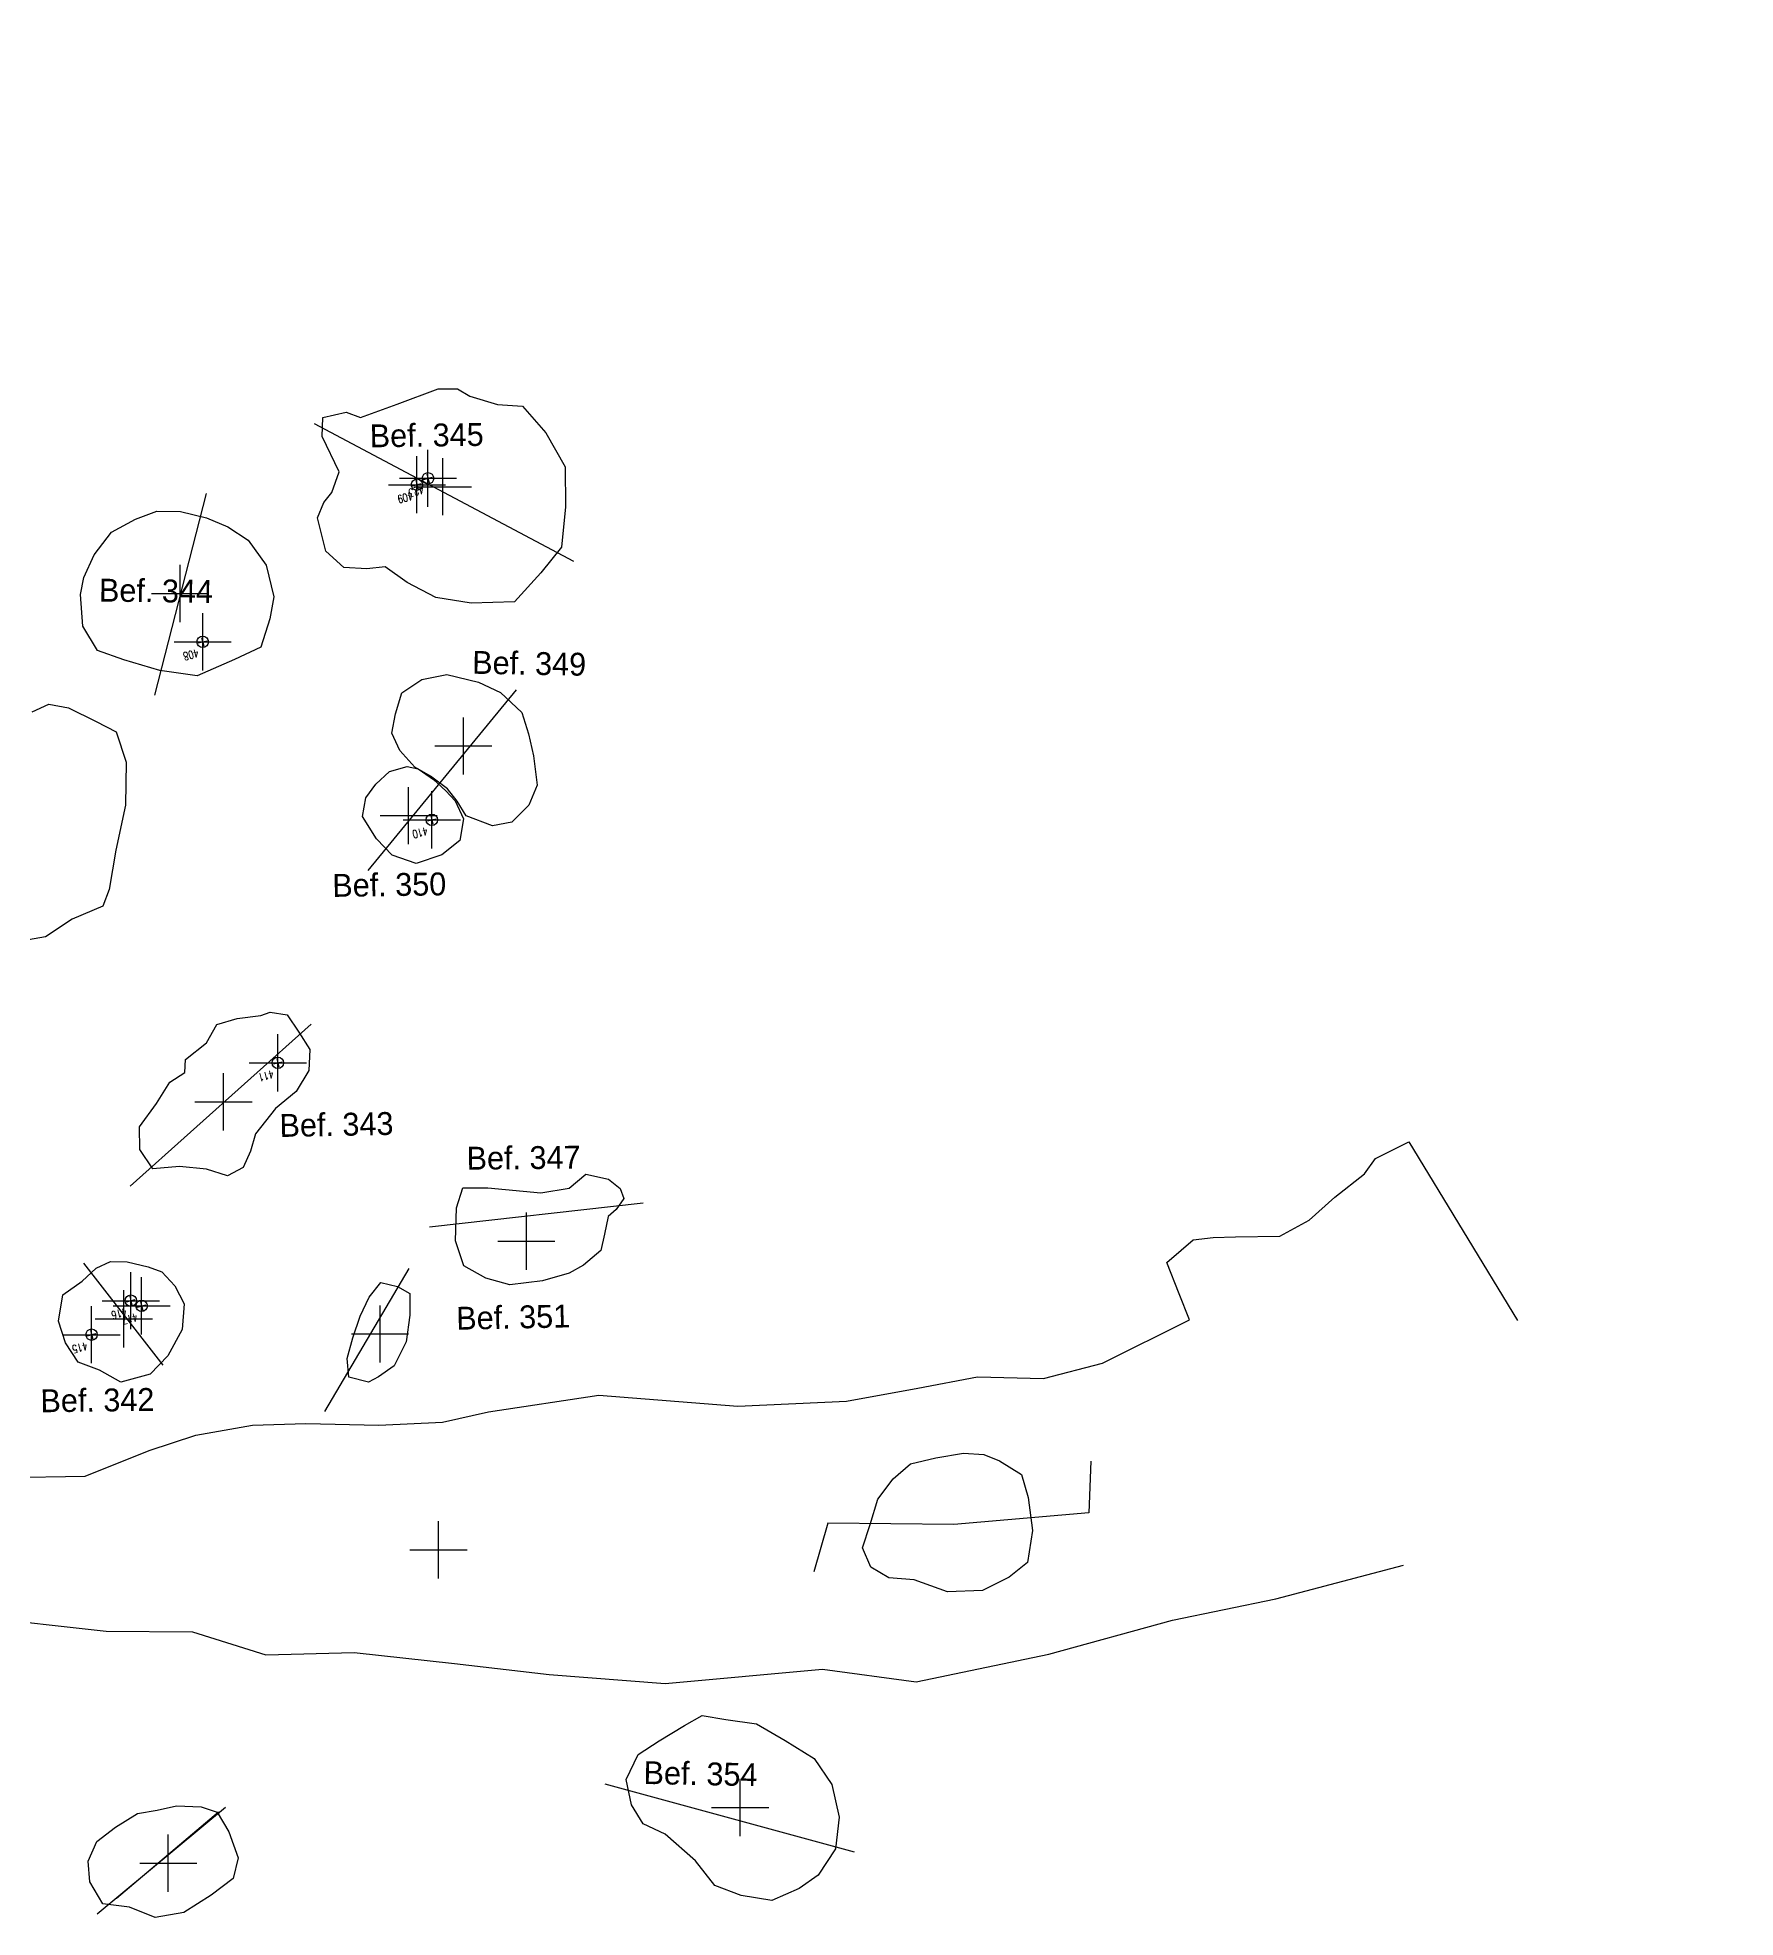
# Model space of a CAD drawing. Header units: metres. Extents: x 4462689 to 4462813, y 5793999 to 5794154.
# Drawn here: x 4462753.4 to 4462768.25, y 5794050.8 to 5794067.24 of the extents above; entities that cross this region are included whole.
import ezdxf
from ezdxf.enums import TextEntityAlignment as Align

# ---------------------------------------------------------------- set-up
doc = ezdxf.new("R2010")
doc.units = ezdxf.units.M
doc.header["$PDMODE"] = 2
doc.header["$PDSIZE"] = 0.25
doc.linetypes.add('STRICHPUNKT', pattern=[25.399999999999995, 12.7, -6.349999999999999, 0, -6.349999999999999])
doc.linetypes.add('STRICHPUNKTX2', pattern=[50.8, 25.4, -12.7, 0, -12.7])
for name, color, linetype in [('Bef.Nr.', 7, 'Continuous'), ('Befunde Pl.1', 7, 'Continuous'), ('Flächengrenzen', 1, 'Continuous'), ('Grabungsgrenze', 102, 'STRICHPUNKTX2'), ('Keramik Pl.1', 60, 'Continuous'), ('Knochenreste', 40, 'Continuous'), ('Profile', 5, 'Continuous')]:
    doc.layers.add(name, color=color, linetype=linetype)
doc.layers.get('0').off()
doc.styles.add('ROMANS', font='ROMANS.shx', dxfattribs={"width": 0.75})

# ---------------------------------------------------------------- blocks, each defined once
blk = doc.blocks.new('MESSPUNKT')
for p, q in [((0.04, 0), (-0.04, 0)), ((0, -0.04), (0, 0.04))]:
    blk.add_line(p, q)
blk.add_circle((0, 0), 0.05)
at = {"style": 'ROMANS', "width": 0.75, "flags": 1}
for tag, p in [('STANDPUNKT', (-0.06, -0.05)), ('MESSWERT', (-0.06, 0.05)), ('KOORDINATEN', (-0.06, -0.15))]:
    blk.add_attdef(tag, text='', height=0.07, dxfattribs=at).set_placement(p, align=Align.RIGHT)
at = {"style": 'ROMANS', "width": 0.75}
for tag, p in [('NUMMER', (0.06, 0.05)), ('INFO', (0.06, -0.15))]:
    blk.add_attdef(tag, p, '', height=0.07, dxfattribs=at)

msp = doc.modelspace()

# ---------------------------------------------------------------- linework, layer by layer
at = {"layer": 'Befunde Pl.1'}
for points in [[(4462757.179633266, 5794064.098859808, 52.144), (4462757.42091319, 5794064.02530712, 52.1667), (4462757.639678819, 5794064.011658325, 52.1482), (4462757.843265166, 5794063.779990633, 52.14809999999999), (4462758.013821867, 5794063.482072336, 52.13969999999999), (4462758.015509176, 5794063.130811674, 52.1715), (4462757.980531161, 5794062.777681785, 52.1471), (4462757.800057444, 5794062.55406379, 52.1606), (4462757.569694286, 5794062.301392333, 52.1788), (4462757.190387604, 5794062.287847926, 52.1654), (4462756.882410224, 5794062.339639655, 52.19229999999999), (4462756.633014227, 5794062.468390798, 52.2049), (4462756.441143062, 5794062.605847905, 52.2263), (4462756.278529097, 5794062.589270871, 52.232), (4462756.079315389, 5794062.601893817, 52.23629999999999), (4462755.91966141, 5794062.744115677, 52.2555), (4462755.8488618, 5794063.034316289, 52.2553), (4462755.902446613, 5794063.169225288, 52.2567), (4462755.9730473, 5794063.256557087, 52.2003), (4462756.038607623, 5794063.436593871, 52.1873), (4462755.887435703, 5794063.747164845, 52.213), (4462755.894614012, 5794063.91373907, 52.1777), (4462756.099594789, 5794063.960557024, 52.19039999999999), (4462756.22349405, 5794063.913774831, 52.1905), (4462756.544856176, 5794064.02930575, 52.163), (4462756.903528659, 5794064.164097961, 52.1635), (4462757.07161263, 5794064.162357543, 52.1492)], [(4462755.063008152, 5794062.957610069, 52.2297), (4462755.241933076, 5794062.840288624, 52.2534), (4462755.398615361, 5794062.622312499, 52.2372), (4462755.465857964, 5794062.344105538, 52.2344), (4462755.431987159, 5794062.152606011, 52.2573), (4462755.353603061, 5794061.905561759, 52.25909999999999), (4462755.123318502, 5794061.795793358, 52.222), (4462754.795742881, 5794061.652689399, 52.2433), (4462754.46813324, 5794061.700534698, 52.2491), (4462754.156114332, 5794061.793083343, 52.26869999999999), (4462753.923104842, 5794061.873891369, 52.2582), (4462753.796558082, 5794062.088160727, 52.2436), (4462753.776690067, 5794062.364246715, 52.2235), (4462753.804885966, 5794062.512216072, 52.2379), (4462753.896263937, 5794062.710456952, 52.2093), (4462754.047492042, 5794062.911081377, 52.1862), (4462754.255234675, 5794063.023902908, 52.1877), (4462754.442680516, 5794063.092272105, 52.16789999999999), (4462754.648789629, 5794063.091920398, 52.2043), (4462754.876240169, 5794063.034256013, 52.2207)], [(4462756.980106639, 5794061.666296547, 52.1911), (4462757.255420886, 5794061.59807254, 52.20749999999999), (4462757.449557733, 5794061.508233044, 52.2261), (4462757.633529768, 5794061.332355842, 52.2368), (4462757.694207049, 5794061.145951368, 52.2374), (4462757.736711584, 5794060.954319915, 52.233), (4462757.769465453, 5794060.697801368, 52.2296), (4462757.697271175, 5794060.521550167, 52.2327), (4462757.546809445, 5794060.374456225, 52.22), (4462757.379495571, 5794060.341831734, 52.2276), (4462757.149447047, 5794060.429270951, 52.2235), (4462757.068226421, 5794060.557955488, 52.2473), (4462756.983653573, 5794060.666498212, 52.2529), (4462756.836094495, 5794060.774853963, 52.2341), (4462756.698479828, 5794060.854162876, 52.213), (4462756.567119351, 5794060.999535586, 52.192), (4462756.496752838, 5794061.153359101, 52.1907), (4462756.53109157, 5794061.321043065, 52.1952), (4462756.586187033, 5794061.504513033, 52.1779), (4462756.761168673, 5794061.622851558, 52.1974)], [(4462756.477116861, 5794060.817840342, 52.1971), (4462756.631740272, 5794060.859420397, 52.21759999999999), (4462756.727336496, 5794060.841259667, 52.2179), (4462756.863450021, 5794060.746714396, 52.2402), (4462756.970033121, 5794060.649014126, 52.2526), (4462757.050390556, 5794060.560757611, 52.2494), (4462757.124558172, 5794060.401708043, 52.2282), (4462757.093103763, 5794060.212884527, 52.2265), (4462756.935530782, 5794060.088953274, 52.22269999999999), (4462756.709795274, 5794060.011287773, 52.2343), (4462756.501595558, 5794060.085387966, 52.2603), (4462756.363118156, 5794060.22668644, 52.2357), (4462756.241724642, 5794060.423073849, 52.2383), (4462756.270374472, 5794060.587561499, 52.2367), (4462756.358307149, 5794060.706626754, 52.2053)], [(4462755.433342435, 5794058.710962177, 52.254), (4462755.581655587, 5794058.688733842, 52.28509999999999), (4462755.685771155, 5794058.538516039, 52.292), (4462755.780361391, 5794058.386398757, 52.2648), (4462755.772542198, 5794058.201195544, 52.29569999999999), (4462755.661903866, 5794058.018291171, 52.3118), (4462755.480842688, 5794057.868596481, 52.2902), (4462755.305085784, 5794057.648753628, 52.3045), (4462755.262112538, 5794057.495592928, 52.2999), (4462755.197147159, 5794057.355115921, 52.3044), (4462755.061894107, 5794057.279863931, 52.3165), (4462754.878115366, 5794057.340245667, 52.304), (4462754.642291785, 5794057.363393216, 52.3181), (4462754.407124013, 5794057.342862051, 52.3117), (4462754.294924031, 5794057.509909062, 52.3249), (4462754.29030515, 5794057.70836159, 52.3547), (4462754.438924069, 5794057.913173155, 52.3566), (4462754.557239107, 5794058.099571551, 52.3356), (4462754.687829415, 5794058.183854532, 52.3432), (4462754.694911581, 5794058.299544174, 52.3091), (4462754.877035175, 5794058.443421538, 52.2999), (4462754.969048213, 5794058.60416833, 52.2671), (4462755.144275663, 5794058.656440602, 52.2798), (4462755.352768751, 5794058.682897228, 52.27579999999999)], [(4462758.495346967, 5794057.17071614, 52.2733), (4462758.525910655, 5794057.082729203, 52.2771), (4462758.458836865, 5794056.985149918, 52.2562), (4462758.388484872, 5794056.924910337, 52.25039999999999), (4462758.358514393, 5794056.770920109, 52.2676), (4462758.326227976, 5794056.627690756, 52.27759999999999), (4462758.173185165, 5794056.49809933, 52.2928), (4462758.04870374, 5794056.429189424, 52.3178), (4462757.816673921, 5794056.362513995, 52.3179), (4462757.529260984, 5794056.328322565, 52.3014), (4462757.320369846, 5794056.384399941, 52.3111), (4462757.128352447, 5794056.493140177, 52.322), (4462757.055630807, 5794056.712804587, 52.326), (4462757.063302336, 5794056.999897094, 52.2773), (4462757.119808471, 5794057.174955761, 52.3055), (4462757.336877855, 5794057.175319916, 52.3226), (4462757.799537338, 5794057.133142062, 52.28069999999999), (4462758.047206, 5794057.172317736, 52.2787), (4462758.195467945, 5794057.29553866, 52.2446), (4462758.39340234, 5794057.252157734, 52.27289999999999)], [(4462754.487585445, 5794056.442519282, 52.31049999999999), (4462754.600269611, 5794056.319130553, 52.3303), (4462754.681875058, 5794056.162482791, 52.3187), (4462754.664900763, 5794055.937303035, 52.3391), (4462754.538389194, 5794055.707147731, 52.3456), (4462754.385665764, 5794055.547410027, 52.33319999999999), (4462754.12968397, 5794055.477549798, 52.34449999999999), (4462753.943286195, 5794055.581215604, 52.354), (4462753.756103449, 5794055.651360165, 52.3481), (4462753.64535607, 5794055.819188168, 52.3378), (4462753.58204917, 5794056.008639787, 52.3378), (4462753.622433325, 5794056.239549164, 52.336), (4462753.790402958, 5794056.358688797, 52.3371), (4462753.911674075, 5794056.473621456, 52.35079999999999), (4462754.038904175, 5794056.532911859, 52.3387), (4462754.184903847, 5794056.527944398, 52.3336), (4462754.367195109, 5794056.484413995, 52.327)], [(4462756.403287101, 5794056.34880022, 52.3363), (4462756.548567242, 5794056.312494567, 52.3416), (4462756.65492482, 5794056.253114385, 52.3475), (4462756.654186147, 5794056.061143881, 52.3503), (4462756.623723352, 5794055.829758449, 52.3611), (4462756.518727386, 5794055.620533482, 52.3333), (4462756.380078483, 5794055.523684313, 52.3373), (4462756.293019246, 5794055.476849505, 52.3605), (4462756.121764757, 5794055.519980353, 52.3549), (4462756.106830043, 5794055.684661392, 52.3483), (4462756.157819018, 5794055.863169837, 52.3637), (4462756.220677058, 5794056.053456873, 52.3692), (4462756.299624347, 5794056.219350138, 52.3557)], [(4462761.812851738, 5794054.788025833, 52.38089999999999), (4462762.004154207, 5794054.668272018, 52.3673), (4462762.062118001, 5794054.466530109, 52.3652), (4462762.100604565, 5794054.178452474, 52.3751), (4462762.057419528, 5794053.900408766, 52.3708), (4462761.895181658, 5794053.77168389, 52.3833), (4462761.663616858, 5794053.653131356, 52.3709), (4462761.357882464, 5794053.643593003, 52.38269999999999), (4462761.064601303, 5794053.7464638, 52.399), (4462760.844117926, 5794053.766073244, 52.39799999999999), (4462760.685262008, 5794053.858359415, 52.4032), (4462760.61360741, 5794054.027434188, 52.4058), (4462760.680247959, 5794054.232504412, 52.38109999999999), (4462760.747616953, 5794054.451789747, 52.3807), (4462760.881746105, 5794054.630746784, 52.3801), (4462761.032798346, 5794054.760865117, 52.38279999999999), (4462761.253443761, 5794054.815884847, 52.3814), (4462761.495656867, 5794054.85460566, 52.3898), (4462761.673252963, 5794054.844238571, 52.37709999999999)], [(4462758.651404889, 5794052.221035295, 52.403), (4462758.836497603, 5794052.340183846, 52.4239), (4462759.0571711, 5794052.473615879, 52.4357), (4462759.211154986, 5794052.561251562, 52.42799999999999), (4462759.418136656, 5794052.524910295, 52.4131), (4462759.685584315, 5794052.488116953, 52.45129999999999), (4462759.937927309, 5794052.341233926, 52.4326), (4462760.191853023, 5794052.18526107, 52.4079), (4462760.345822893, 5794051.958859812, 52.3943), (4462760.40911754, 5794051.671811266, 52.3847), (4462760.377033334, 5794051.395963367, 52.3482), (4462760.226778557, 5794051.165461649, 52.3791), (4462760.059166543, 5794051.048166497, 52.3925), (4462759.82064104, 5794050.944045825, 52.391), (4462759.552180121, 5794050.986462625, 52.3953), (4462759.321035232, 5794051.075377641, 52.3617), (4462759.151871869, 5794051.290498482, 52.3929), (4462758.886796906, 5794051.523803248, 52.3842), (4462758.69610738, 5794051.612659905, 52.3725), (4462758.593337182, 5794051.781169509, 52.3718), (4462758.546900806, 5794052.002547065, 52.4197)], [(4462754.971924213, 5794051.714939059, 52.451), (4462755.073370233, 5794051.543514572, 52.4669), (4462755.154844823, 5794051.317403779, 52.451), (4462755.110876151, 5794051.135620374, 52.4444), (4462754.917283043, 5794050.991001188, 52.4445), (4462754.67787764, 5794050.838273152, 52.448), (4462754.427238332, 5794050.795352445, 52.461), (4462754.203411144, 5794050.886329313, 52.45619999999999), (4462753.970196443, 5794050.912614336, 52.47589999999999), (4462753.85877621, 5794051.107507209, 52.4429), (4462753.8414148, 5794051.287047627, 52.4572), (4462753.917280374, 5794051.460618979, 52.444), (4462754.082466002, 5794051.585448896, 52.4159), (4462754.274353662, 5794051.703431802, 52.4119), (4462754.445142202, 5794051.734151902, 52.44659999999999), (4462754.614746813, 5794051.770761683, 52.44019999999999), (4462754.831843851, 5794051.762879672, 52.4526)]]:
    msp.add_polyline3d(points, close=True, dxfattribs=at)
for points in [[(4462753.354305849, 5794061.339081584, 52.2815), (4462753.499630808, 5794061.405126691, 52.2667), (4462753.67172312, 5794061.372524756, 52.28329999999999), (4462753.912523009, 5794061.254076861, 52.28609999999999), (4462754.088738117, 5794061.163716441, 52.3101), (4462754.174899887, 5794060.899591567, 52.2883), (4462754.168306629, 5794060.522400184, 52.2755), (4462754.085633598, 5794060.129528308, 52.2693), (4462754.027146789, 5794059.785705762, 52.2651), (4462753.972294178, 5794059.638301859, 52.27389999999999), (4462753.702362588, 5794059.526217665, 52.2753), (4462753.469248419, 5794059.370648792, 52.2888), (4462753.171125768, 5794059.318886022, 52.2712)], [(4462753.124672801, 5794054.641792468, 52.3563), (4462753.816177474, 5794054.654031246, 52.33859999999999), (4462754.376220562, 5794054.877952009, 52.3581), (4462754.783569997, 5794055.012810448, 52.37059999999999), (4462755.281036759, 5794055.099851763, 52.3808), (4462755.746367009, 5794055.114679058, 52.3812), (4462756.384461183, 5794055.099138012, 52.3598), (4462756.942131577, 5794055.126547349, 52.36869999999999), (4462757.344299064, 5794055.215524664, 52.3466), (4462758.308160473, 5794055.361611338, 52.3392), (4462759.523276687, 5794055.265833849, 52.3802), (4462760.473601703, 5794055.311513321, 52.3806), (4462761.098682311, 5794055.422969507, 52.4018), (4462761.617932586, 5794055.523374902, 52.37619999999999), (4462762.197455794, 5794055.507322135, 52.3333), (4462762.71157125, 5794055.641811011, 52.3083), (4462763.472109765, 5794056.020560661, 52.2703), (4462763.382596391, 5794056.249894492, 52.2791), (4462763.274360765, 5794056.522143091, 52.25), (4462763.399315623, 5794056.630685125, 52.2433), (4462763.503907007, 5794056.721890237, 52.2446), (4462763.6806731, 5794056.742055772, 52.2522), (4462763.874805914, 5794056.747436282, 52.26079999999999), (4462764.263594613, 5794056.754100185, 52.28239999999999), (4462764.519660871, 5794056.892792695, 52.26869999999999), (4462764.743717298, 5794057.095068072, 52.2632), (4462765.001486069, 5794057.297432249, 52.2949), (4462765.099410455, 5794057.431204497, 52.3115), (4462765.391907, 5794057.576761706, 52.3271), (4462766.341991441, 5794056.016311924, 52.3216)], [(4462748.827381745, 5794052.405984874, 52.3737), (4462749.308658634, 5794052.540193848, 52.33489999999999), (4462749.998850854, 5794052.820843911, 52.3478), (4462750.824169252, 5794053.142256778, 52.3434), (4462751.65629125, 5794053.322511681, 52.35559999999999), (4462752.201127545, 5794053.365545868, 52.36119999999999), (4462752.411932251, 5794053.418689316, 52.35089999999999), (4462752.609976619, 5794053.422069888, 52.3716), (4462752.846022933, 5794053.426523796, 52.3788), (4462754.000277301, 5794053.297363143, 52.3973), (4462754.755504803, 5794053.292644004, 52.392), (4462755.395556437, 5794053.091180666, 52.4387), (4462756.16866634, 5794053.11317631, 52.41839999999999), (4462757.046996307, 5794053.017215278, 52.4056), (4462757.874615124, 5794052.920259554, 52.4138), (4462758.888416301, 5794052.841730423, 52.431), (4462760.262604609, 5794052.965279013, 52.38299999999999), (4462761.082504788, 5794052.855636975, 52.3822), (4462762.242690478, 5794053.098547952, 52.3431), (4462763.32285609, 5794053.394209163, 52.353), (4462764.227815779, 5794053.580553473, 52.34989999999999), (4462765.344682354, 5794053.874688512, 52.3028)]]:
    msp.add_polyline3d(points, dxfattribs=at)
for p in [(4462756.943532867, 5794063.30776125, 52.21779999999999), (4462754.645912038, 5794062.373370666, 52.2624), (4462757.123339287, 5794061.039988549, 52.2436), (4462756.644989138, 5794060.430829206, 52.26469999999999), (4462755.026152852, 5794057.92816671, 52.3123), (4462757.674546653, 5794056.709835401, 52.346), (4462754.155263312, 5794056.029674021, 52.3435), (4462756.395024515, 5794055.89804177, 52.37359999999999), (4462756.906198811, 5794054.009446997, 52.38389999999999), (4462759.544308185, 5794051.75717027, 52.4101), (4462754.543325352, 5794051.270047088, 52.4589)]:
    msp.add_point(p, dxfattribs=at)
at = {"layer": 'Flächengrenzen', "linetype": 'STRICHPUNKT', "ltscale": 0.125, "extrusion": (0.0052257869319254, 0.0159285599688569, 0.9998594761906598), "elevation": 115666.1395318161}
msp.add_lwpolyline([(-2434188.057340569, -6895576.564276193), (-2434189.662469127, -6895576.212089971), (-2434193.875100779, -6895574.381464728), (-2434192.187789481, -6895570.530456454), (-2434199.926229467, -6895566.270976843), (-2434206.38964229, -6895563.834613588), (-2434212.853055116, -6895561.398250333), (-2434223.517012133, -6895553.698790531), (-2434223.517012133, -6895553.698790531), (-2434226.672809316, -6895556.895610889), (-2434231.884430013, -6895570.452308188), (-2434238.603793206, -6895585.914816256), (-2434247.530232919, -6895606.078540496), (-2434207.542706095, -6895624.437306605), (-2434191.147118973, -6895584.348877421), (-2434188.057340569, -6895576.564276193)], close=True, dxfattribs=at)
at = {"layer": 'Grabungsgrenze', "linetype": 'STRICHPUNKT', "ltscale": 0.25, "extrusion": (0.0052257869319254, 0.0159285599688569, 0.9998594761906598), "elevation": 115666.1395318162}
msp.add_lwpolyline([(-2434247.530232922, -6895606.078540501), (-2434207.542706097, -6895624.437306608), (-2434196.756586842, -6895628.77354196), (-2434187.945192682, -6895632.45740903), (-2434175.751821678, -6895637.447434158), (-2434172.079705773, -6895628.439071706), (-2434166.657151827, -6895615.136569126), (-2434159.389753434, -6895597.308332334), (-2434155.444996382, -6895587.631916328), (-2434151.631965572, -6895571.174017353), (-2434179.972000374, -6895559.445580714), (-2434181.868468463, -6895569.509578764), (-2434184.04907192, -6895577.443742825), (-2434188.05734057, -6895576.564276198), (-2434189.664223279, -6895576.211327697), (-2434193.874879119, -6895574.381561053), (-2434192.187789483, -6895570.530456458), (-2434199.926229467, -6895566.270976847), (-2434209.621348705, -6895562.616431964), (-2434212.853055117, -6895561.398250338), (-2434223.517012135, -6895553.698790537), (-2434226.672809318, -6895556.895610893), (-2434233.542612047, -6895574.268094346), (-2434238.603793207, -6895585.91481626)], close=True, dxfattribs=at)
at = {"layer": 'Keramik Pl.1'}
for p in [(4462756.717648621, 5794063.325072735, 52.2334), (4462756.717648621, 5794063.325072735, 52.2334), (4462754.844267947, 5794061.951172629, 52.3053), (4462754.844267947, 5794061.951172629, 52.3053), (4462756.847944659, 5794060.394498688, 52.2718), (4462756.847944659, 5794060.394498688, 52.2718), (4462755.501255483, 5794058.268996491, 52.3382), (4462755.501255483, 5794058.268996491, 52.3382), (4462754.21623725, 5794056.188740231, 52.3464), (4462754.21623725, 5794056.188740231, 52.3464), (4462754.310227724, 5794056.143143184, 52.3585), (4462754.310227724, 5794056.143143184, 52.3585), (4462753.872880298, 5794055.891426839, 52.36959999999999), (4462753.872880298, 5794055.891426839, 52.36959999999999)]:
    msp.add_point(p, dxfattribs=at)
at = {"layer": 'Knochenreste'}
msp.add_point((4462756.814135949, 5794063.381107058, 52.2314), dxfattribs=at)
msp.add_point((4462756.814135949, 5794063.381107058, 52.2314), dxfattribs=at)
at = {"layer": 'Profile'}
for points in [[(4462758.090168517, 5794062.653678204, 52.1799), (4462755.822676846, 5794063.856089317, 52.21099999999999)], [(4462758.090168517, 5794062.653678204, 52.1799), (4462755.822676846, 5794063.856089317, 52.21099999999999)], [(4462754.42464663, 5794061.483488034, 52.25929999999999), (4462754.877027069, 5794063.248006501, 52.2181)], [(4462754.42464663, 5794061.483488034, 52.25929999999999), (4462754.877027069, 5794063.248006501, 52.2181)], [(4462757.584456716, 5794061.529955931, 52.202), (4462756.289557337, 5794059.951669594, 52.2342)], [(4462757.584456716, 5794061.529955931, 52.202), (4462756.289557337, 5794059.951669594, 52.2342)], [(4462754.209917561, 5794057.191124097, 52.3502), (4462755.793371139, 5794058.607684628, 52.2513)], [(4462754.209917561, 5794057.191124097, 52.3502), (4462755.793371139, 5794058.607684628, 52.2513)], [(4462758.696718577, 5794057.042580061, 52.2494), (4462756.828484867, 5794056.831516555, 52.29919999999999)], [(4462758.696718577, 5794057.042580061, 52.2494), (4462756.828484867, 5794056.831516555, 52.29919999999999)], [(4462753.802123883, 5794056.515892074, 52.3627), (4462754.496750854, 5794055.626024992, 52.34539999999999)], [(4462753.802123883, 5794056.515892074, 52.3627), (4462754.496750854, 5794055.626024992, 52.34539999999999)], [(4462755.913098956, 5794055.219577621, 52.3876), (4462756.650825312, 5794056.470268257, 52.3355)], [(4462755.913098956, 5794055.219577621, 52.3876), (4462756.650825312, 5794056.470268257, 52.3355)], [(4462762.610930571, 5794054.784784351, 52.35549999999999), (4462762.593306406, 5794054.333921747, 52.3786), (4462761.410848798, 5794054.230516114, 52.3776), (4462760.309253334, 5794054.242732252, 52.38599999999999), (4462760.188346252, 5794053.816747125, 52.4003)], [(4462762.610930571, 5794054.784784351, 52.35549999999999), (4462762.593306406, 5794054.333921747, 52.3786), (4462761.410848798, 5794054.230516114, 52.3776), (4462760.309253334, 5794054.242732252, 52.38599999999999), (4462760.188346252, 5794053.816747125, 52.4003)], [(4462760.542686938, 5794051.366783865, 52.39139999999999), (4462758.364412487, 5794051.960194462, 52.4478)], [(4462760.542686938, 5794051.366783865, 52.39139999999999), (4462758.364412487, 5794051.960194462, 52.4478)], [(4462755.043822129, 5794051.757337389, 52.449), (4462753.921238149, 5794050.824247409, 52.4734)], [(4462754.982985565, 5794051.714442574, 52.449), (4462754.089722801, 5794050.962007649, 52.4734)]]:
    msp.add_polyline3d(points, dxfattribs=at)

# ---------------------------------------------------------------- block references
at = {"layer": 'Keramik Pl.1'}
ref = msp.add_blockref('MESSPUNKT', (4462756.717648621, 5794063.325072735, 52.2334), dxfattribs=dict(at, rotation=194.2283887535801))
ref.add_attrib('NUMMER', '409', (4462756.671778584, 5794063.261859288, 52.2334), dxfattribs={"layer": '0', "color": 0, "height": 0.07, "rotation": 194.2283887226185, "style": 'ROMANS', "width": 0.75})
ref = msp.add_blockref('MESSPUNKT', (4462756.717648621, 5794063.325072735, 52.2334), dxfattribs=dict(at, rotation=194.2283887535801))
ref.add_attrib('NUMMER', '409', (4462756.671778584, 5794063.261859288, 52.2334), dxfattribs={"layer": '0', "color": 0, "height": 0.07, "rotation": 194.2283887226185, "style": 'ROMANS', "width": 0.75})
ref = msp.add_blockref('MESSPUNKT', (4462754.844267947, 5794061.951172629, 52.3053), dxfattribs=dict(at, rotation=194.2283887535801))
ref.add_attrib('NUMMER', '408', (4462754.79839791, 5794061.887959182, 52.3053), dxfattribs={"layer": '0', "color": 0, "height": 0.07, "rotation": 194.2283887226185, "style": 'ROMANS', "width": 0.75})
ref = msp.add_blockref('MESSPUNKT', (4462754.844267947, 5794061.951172629, 52.3053), dxfattribs=dict(at, rotation=194.2283887535801))
ref.add_attrib('NUMMER', '408', (4462754.79839791, 5794061.887959182, 52.3053), dxfattribs={"layer": '0', "color": 0, "height": 0.07, "rotation": 194.2283887226185, "style": 'ROMANS', "width": 0.75})
ref = msp.add_blockref('MESSPUNKT', (4462756.847944659, 5794060.394498688, 52.2718), dxfattribs=dict(at, rotation=194.2283887535801))
ref.add_attrib('NUMMER', '410', (4462756.802074622, 5794060.331285244, 52.2718), dxfattribs={"layer": '0', "color": 0, "height": 0.07, "rotation": 194.2283887226185, "style": 'ROMANS', "width": 0.75})
ref = msp.add_blockref('MESSPUNKT', (4462756.847944659, 5794060.394498688, 52.2718), dxfattribs=dict(at, rotation=194.2283887535801))
ref.add_attrib('NUMMER', '410', (4462756.802074622, 5794060.331285244, 52.2718), dxfattribs={"layer": '0', "color": 0, "height": 0.07, "rotation": 194.2283887226185, "style": 'ROMANS', "width": 0.75})
ref = msp.add_blockref('MESSPUNKT', (4462755.501255483, 5794058.268996491, 52.3382), dxfattribs=dict(at, rotation=194.2283887535801))
ref.add_attrib('NUMMER', '411', (4462755.455385447, 5794058.205783045, 52.3382), dxfattribs={"layer": '0', "color": 0, "height": 0.07, "rotation": 194.2283887226185, "style": 'ROMANS', "width": 0.75})
ref = msp.add_blockref('MESSPUNKT', (4462755.501255483, 5794058.268996491, 52.3382), dxfattribs=dict(at, rotation=194.2283887535801))
ref.add_attrib('NUMMER', '411', (4462755.455385447, 5794058.205783045, 52.3382), dxfattribs={"layer": '0', "color": 0, "height": 0.07, "rotation": 194.2283887226185, "style": 'ROMANS', "width": 0.75})
ref = msp.add_blockref('MESSPUNKT', (4462754.21623725, 5794056.188740231, 52.3464), dxfattribs=dict(at, rotation=194.2283887535801))
ref.add_attrib('NUMMER', '416', (4462754.170367214, 5794056.125526785, 52.3464), dxfattribs={"layer": '0', "color": 0, "height": 0.07, "rotation": 194.2283887226185, "style": 'ROMANS', "width": 0.75})
ref = msp.add_blockref('MESSPUNKT', (4462754.21623725, 5794056.188740231, 52.3464), dxfattribs=dict(at, rotation=194.2283887535801))
ref.add_attrib('NUMMER', '416', (4462754.170367214, 5794056.125526785, 52.3464), dxfattribs={"layer": '0', "color": 0, "height": 0.07, "rotation": 194.2283887226185, "style": 'ROMANS', "width": 0.75})
ref = msp.add_blockref('MESSPUNKT', (4462754.310227724, 5794056.143143184, 52.3585), dxfattribs=dict(at, rotation=194.2283887535801))
ref.add_attrib('NUMMER', '417', (4462754.264357688, 5794056.079929737, 52.3585), dxfattribs={"layer": '0', "color": 0, "height": 0.07, "rotation": 194.2283887226185, "style": 'ROMANS', "width": 0.75})
ref = msp.add_blockref('MESSPUNKT', (4462754.310227724, 5794056.143143184, 52.3585), dxfattribs=dict(at, rotation=194.2283887535801))
ref.add_attrib('NUMMER', '417', (4462754.264357688, 5794056.079929737, 52.3585), dxfattribs={"layer": '0', "color": 0, "height": 0.07, "rotation": 194.2283887226185, "style": 'ROMANS', "width": 0.75})
ref = msp.add_blockref('MESSPUNKT', (4462753.872880298, 5794055.891426839, 52.36959999999999), dxfattribs=dict(at, rotation=194.2283887535801))
ref.add_attrib('NUMMER', '415', (4462753.827010261, 5794055.828213392, 52.36959999999999), dxfattribs={"layer": '0', "color": 0, "height": 0.07, "rotation": 194.2283887226185, "style": 'ROMANS', "width": 0.75})
ref = msp.add_blockref('MESSPUNKT', (4462753.872880298, 5794055.891426839, 52.36959999999999), dxfattribs=dict(at, rotation=194.2283887535801))
ref.add_attrib('NUMMER', '415', (4462753.827010261, 5794055.828213392, 52.36959999999999), dxfattribs={"layer": '0', "color": 0, "height": 0.07, "rotation": 194.2283887226185, "style": 'ROMANS', "width": 0.75})
at = {"layer": 'Knochenreste'}
ref = msp.add_blockref('MESSPUNKT', (4462756.814135949, 5794063.381107058, 52.2314), dxfattribs=dict(at, rotation=194.2283887535801))
ref.add_attrib('NUMMER', '423', (4462756.768265912, 5794063.317893614, 52.2314), dxfattribs={"layer": '0', "color": 0, "height": 0.07, "rotation": 194.2283887226185, "style": 'ROMANS', "width": 0.75})
ref = msp.add_blockref('MESSPUNKT', (4462756.814135949, 5794063.381107058, 52.2314), dxfattribs=dict(at, rotation=194.2283887535801))
ref.add_attrib('NUMMER', '423', (4462756.768265912, 5794063.317893614, 52.2314), dxfattribs={"layer": '0', "color": 0, "height": 0.07, "rotation": 194.2283887226185, "style": 'ROMANS', "width": 0.75})

# ---------------------------------------------------------------- texts
at = {"layer": 'Bef.Nr.', "char_height": 0.2, "attachment_point": 1}
for s, width, insert, rotation in [('Bef. 345', 3.930655949679703, (4462756.3033231, 5794063.851524513, 54.4653), 0.7754643263711328), ('Bef. 344', 2.888929157191569, (4462753.938931793, 5794062.503635729, 54.4653), 359.2709478532142), ('Bef. 349', 2.944525104151807, (4462757.202762515, 5794061.872092747, 52.233), 358.94869406838245), ('Bef. 350', 33.87889098480156, (4462755.975998829, 5794059.919961759, 54.4653), 0.8448327646340551), ('Bef. 343', 3.489436724536517, (4462755.513839074, 5794057.820340054, 54.4653), 1.1025116647591582), ('Bef. 347', 2.63320975199781, (4462757.150728545, 5794057.53433641, 54.4653), 0.5678093689949917), ('Bef. 351', 1.81329602595224, (4462757.058880422, 5794056.13425117, 54.4653), 1.2388329342580258), ('Bef. 342', 2.575884080184778, (4462753.424125845, 5794055.412759695, 54.4653), 0.7347695113151527), ('Bef. 354', 3.25517095620421, (4462758.701150251, 5794052.16224138, 54.4653), 358.8760346579549)]:
    msp.add_mtext_dynamic_manual_height_columns(s, width=width, gutter_width=12.5, heights=[0], dxfattribs=dict(at, insert=insert, rotation=rotation))

doc.saveas('drawing.dxf')
